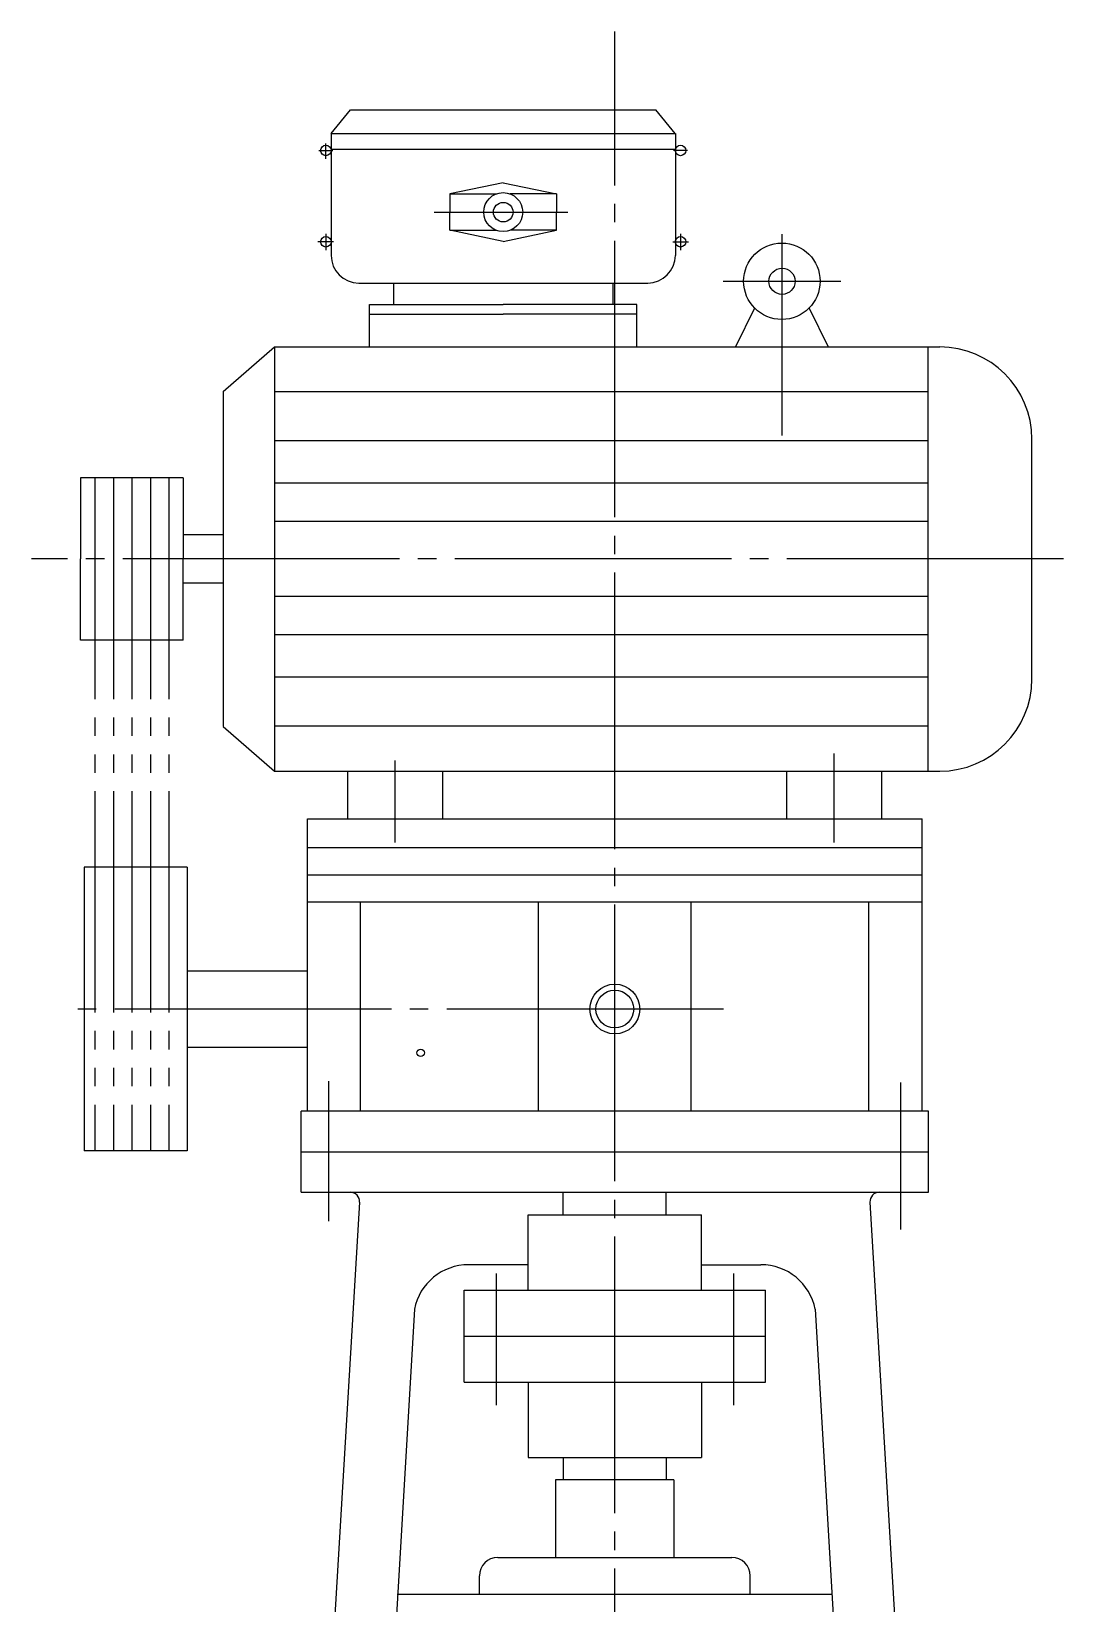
# Model space of a CAD drawing. Extents: x -1761 to -213, y -554 to 626.
# Drawn here: x -1676.5 to -1620.6, y 467 to 552.2 of the extents above; entities that cross this region are included whole.
import ezdxf

# ---------------------------------------------------------------- set-up
doc = ezdxf.new("R2010")
doc.units = 0
doc.linetypes.add('BORDER', pattern=[17, 12, -1, 1, -1, 1, -1])
doc.linetypes.add('DASHDOT', pattern=[18, 15, -1, 1, -1])
doc.layers.get('0').update_dxf_attribs({"color": 8, "linetype": 'CONTINUOUS'})
for name, color, linetype in [('1', 8, 'CONTINUOUS'), ('2', 94, 'DASHDOT'), ('6', 1, 'BORDER'), ('85', 7, 'CONTINUOUS')]:
    doc.layers.add(name, color=color, linetype=linetype)

msp = doc.modelspace()

# ---------------------------------------------------------------- linework, layer by layer
at = {"color": 0}
msp.add_circle((-1655.4064, 496.86854), 0.2, dxfattribs=at)
at = {"layer": '1', "color": 0}
for p, q in [((-1666.10954, 532.72427), (-1663.32436, 535.14413)), ((-1663.32436, 535.14413), (-1663.32436, 512.1388)), ((-1663.32436, 535.14413), (-1627.2688, 535.14413, 1)), ((-1627.91366, 535.14413), (-1627.91366, 512.1388, 6.28319)), ((-1666.10954, 532.72427), (-1666.10954, 514.56931)), ((-1627.91366, 532.71326), (-1663.32436, 532.71326)), ((-1627.91366, 530.05507), (-1663.32436, 530.05507)), ((-1622.2688, 517.1388), (-1622.2688, 530.14413)), ((-1668.27908, 528.04947), (-1673.85804, 528.04947)), ((-1673.85804, 528.04947), (-1673.85804, 523.64413)), ((-1668.27908, 528.04947), (-1668.27908, 523.64413)), ((-1627.91366, 527.75906), (-1663.32436, 527.75906)), ((-1627.91366, 525.67567), (-1663.32436, 525.67567)), ((-1666.10954, 524.95497), (-1668.27908, 524.95497)), ((-1673.85804, 519.23878), (-1673.85804, 523.64413)), ((-1668.27908, 519.23878), (-1668.27908, 523.64413)), ((-1666.10954, 522.33328), (-1668.27908, 522.33328)), ((-1627.91366, 521.61259), (-1663.32436, 521.61259)), ((-1668.27908, 519.23878), (-1673.85804, 519.23878)), ((-1627.91366, 519.5292), (-1663.32436, 519.5292)), ((-1627.91366, 517.23319), (-1663.32436, 517.23319)), ((-1666.10954, 514.56931), (-1663.32436, 512.1388)), ((-1627.91366, 514.575), (-1663.32436, 514.575)), ((-1663.32436, 512.1388), (-1627.2688, 512.1388)), ((-1659.35929, 509.55578), (-1659.35929, 512.14413)), ((-1654.2067, 509.55578), (-1654.2067, 512.14413)), ((-1635.55929, 509.55578), (-1635.55929, 512.14413)), ((-1630.4067, 509.55578), (-1630.4067, 512.14413)), ((-1661.55065, 509.55578), (-1628.21534, 509.55578)), ((-1661.55065, 493.70266), (-1661.55065, 509.55578)), ((-1628.21534, 493.70266), (-1628.21534, 509.55578)), ((-1661.55065, 508.00266), (-1628.21534, 508.00266, 6.28319)), ((-1661.55065, 508.00266), (-1628.21534, 508.00266)), ((-1673.65226, 506.93696), (-1673.65226, 491.54282)), ((-1668.0733, 506.93696), (-1673.65226, 506.93696)), ((-1668.0733, 506.93696), (-1668.0733, 491.54282)), ((-1661.55065, 506.52477), (-1628.21534, 506.52477)), ((-1661.55065, 505.04688), (-1628.21534, 505.04688)), ((-1658.66551, 493.70266), (-1658.66551, 505.04688)), ((-1649.01633, 493.70266), (-1649.01633, 505.04688)), ((-1640.74965, 493.70266), (-1640.74965, 505.04688)), ((-1631.10047, 493.70266), (-1631.10047, 505.04688)), ((-1668.0733, 501.30421), (-1661.55065, 501.30421)), ((-1668.0733, 497.17557), (-1661.55065, 497.17557)), ((-1627.88299, 493.70266), (-1661.88299, 493.70266)), ((-1668.0733, 491.54282), (-1673.65226, 491.54282))]:
    msp.add_line(p, q, dxfattribs=at)
for radius in [1.3501, 1.02422]:
    msp.add_circle((-1644.88299, 499.23989), radius, dxfattribs=at)
for centre, start, end in [((-1627.2688, 530.14413), 0, 90), ((-1627.2688, 517.1388), 270, 0)]:
    msp.add_arc(centre, 5, start, end, dxfattribs=at)
at = {"layer": '2', "color": 0}
for p, q in [((-1644.88299, 417.90266), (-1644.88299, 552.24973, 6.28319)), ((-1660.92429, 545.79676), (-1660.17027, 545.79676)), ((-1660.54625, 545.3451), (-1660.54625, 546.17401)), ((-1640.93998, 545.79676), (-1641.69401, 545.79676)), ((-1654.66985, 542.45062), (-1647.42278, 542.45062)), ((-1660.13099, 540.84226), (-1660.98066, 540.84226)), ((-1660.54625, 541.27432), (-1660.54625, 540.39355)), ((-1641.73329, 540.84226), (-1640.88361, 540.84226)), ((-1641.31802, 541.27432), (-1641.31802, 540.39355)), ((-1635.82482, 541.26504), (-1635.82482, 530.34014)), ((-1639.01434, 538.70202), (-1632.6354, 538.70202)), ((-1620.55216, 523.64413), (-1676.50944, 523.64413)), ((-1656.78299, 508.27428), (-1656.78299, 512.7173)), ((-1632.98299, 508.27428), (-1632.98299, 513.09834)), ((-1638.99302, 499.23989), (-1674.85095, 499.23989)), ((-1660.38299, 487.7461), (-1660.38299, 495.32512, 6.28319)), ((-1629.38299, 487.29136), (-1629.38299, 495.24933)), ((-1651.31518, 484.8959), (-1651.31518, 477.75237)), ((-1638.4508, 484.8959), (-1638.4508, 477.75237))]:
    msp.add_line(p, q, dxfattribs=at)
at = {"layer": '6', "color": 0}
for p, q in [((-1673.06916, 528.04947), (-1673.06916, 491.54282)), ((-1672.06538, 528.04947), (-1672.06538, 491.54282)), ((-1671.0616, 528.04947), (-1671.0616, 491.54282)), ((-1670.05782, 528.04947), (-1670.05782, 491.54282)), ((-1669.05404, 528.04947), (-1669.05404, 491.54282))]:
    msp.add_line(p, q, dxfattribs=at)
at = {"layer": '85', "color": 0}
for p, q in [((-1660.26214, 546.71146), (-1659.20607, 548.00266)), ((-1659.20607, 548.00266), (-1642.6582, 548.00266)), ((-1659.20607, 548.00266), (-1642.6582, 548.00266)), ((-1641.60214, 546.71146), (-1642.6582, 548.00266, 6.28319)), ((-1660.26214, 546.71146), (-1641.59914, 546.71146)), ((-1660.26214, 546.71146), (-1660.26214, 540.10913)), ((-1641.59914, 546.71146), (-1641.59914, 540.10913)), ((-1660.26214, 545.86591), (-1641.59914, 545.86591)), ((-1650.93214, 544.04759), (-1653.82113, 543.43573)), ((-1650.93214, 544.04759), (-1648.04314, 543.43573)), ((-1653.82113, 543.43573), (-1651.31543, 543.43573)), ((-1653.82113, 543.43573), (-1653.82113, 542.45062)), ((-1648.04314, 543.43573), (-1650.54885, 543.43573)), ((-1648.04314, 543.43573), (-1648.04314, 542.45062)), ((-1653.82113, 541.46551), (-1653.82113, 542.45062)), ((-1648.04314, 541.46551), (-1648.04314, 542.45062)), ((-1650.93214, 540.85366), (-1653.82113, 541.46551)), ((-1653.82113, 541.46551), (-1651.31543, 541.46551)), ((-1650.93214, 540.85366), (-1648.04314, 541.46551)), ((-1648.04314, 541.46551), (-1650.54885, 541.46551)), ((-1658.76214, 538.60913), (-1643.09914, 538.60913)), ((-1656.87261, 538.60913), (-1656.87261, 537.44746)), ((-1644.99167, 538.60913), (-1644.99167, 537.44746)), ((-1658.17991, 535.14413), (-1658.17991, 537.44746)), ((-1658.17991, 537.44746), (-1650.93214, 537.44746, 6.28319)), ((-1643.68436, 537.44746), (-1650.93214, 537.44746)), ((-1643.68436, 535.14413), (-1643.68436, 537.44746)), ((-1637.30337, 537.24875), (-1638.33564, 535.14413)), ((-1634.34626, 537.24875), (-1633.314, 535.14413)), ((-1658.17991, 536.92726), (-1650.93214, 536.92726)), ((-1643.68436, 536.92726), (-1650.93214, 536.92726)), ((-1661.88299, 489.30266), (-1661.88299, 493.70266)), ((-1627.88299, 489.30266), (-1627.88299, 493.70266, 6.28319)), ((-1661.88299, 491.50266), (-1627.88299, 491.50266)), ((-1661.88299, 491.50266), (-1627.88299, 491.50266)), ((-1658.71983, 488.77293), (-1662.2465, 429.56699)), ((-1661.88299, 489.30266), (-1627.88299, 489.30266)), ((-1647.67373, 488.08569), (-1647.67373, 489.30266, 6.28319)), ((-1642.09225, 488.08569), (-1642.09225, 489.30266)), ((-1631.04615, 488.77293), (-1627.51948, 429.56699, 6.28319)), ((-1649.57891, 484.00266), (-1649.57891, 488.08569)), ((-1649.57891, 488.08569), (-1640.18707, 488.08569)), ((-1640.18707, 484.00266), (-1640.18707, 488.08569)), ((-1649.57891, 485.37521), (-1652.80869, 485.37521, 6.28319)), ((-1640.18707, 485.37521), (-1636.95729, 485.37521)), ((-1653.05354, 484.00266), (-1636.71244, 484.00266)), ((-1653.05354, 479.00266), (-1653.05354, 484.00266)), ((-1636.71244, 479.00266), (-1636.71244, 484.00266)), ((-1655.74983, 482.96655), (-1658.5955, 434.45247)), ((-1634.01615, 482.96655), (-1631.17048, 434.45247, 6.28319)), ((-1653.05354, 481.50266), (-1636.71244, 481.50266)), ((-1653.05354, 479.00266), (-1636.71244, 479.00266)), ((-1649.57891, 479.00266), (-1649.57891, 474.91964)), ((-1640.18707, 479.00266), (-1640.18707, 474.91964)), ((-1649.57891, 474.91964), (-1640.18707, 474.91964)), ((-1647.67373, 474.91964), (-1647.67373, 473.70266)), ((-1642.09225, 474.91964), (-1642.09225, 473.70266)), ((-1641.67373, 473.70266), (-1648.09225, 473.70266)), ((-1648.09225, 473.70266), (-1648.09225, 469.50266)), ((-1641.67373, 473.70266), (-1641.67373, 469.50266)), ((-1651.22305, 469.50266), (-1638.54293, 469.50266)), ((-1652.22305, 467.50266), (-1652.22305, 468.50266)), ((-1637.54293, 467.50266), (-1637.54293, 468.50266, 6.28319)), ((-1633.07977, 467.50266), (-1656.68622, 467.50266))]:
    msp.add_line(p, q, dxfattribs=at)
for centre, radius in [((-1660.54625, 545.79676), 0.28411), ((-1641.31802, 545.79676), 0.28411), ((-1650.93214, 542.45062), 1.05705), ((-1650.93214, 542.45062), 0.53235), ((-1660.54625, 540.84226), 0.28411), ((-1641.31802, 540.84226), 0.28411), ((-1635.82487, 538.70202), 2.07315), ((-1635.8148, 538.70202), 0.70877)]:
    msp.add_circle(centre, radius, dxfattribs=at)
for centre, radius, start, end in [((-1658.76214, 540.10913), 1.5, 180, 270), ((-1643.09914, 540.10913), 1.5, 270, 0), ((-1659.21895, 488.80266), 0.5, 356.5911367, 90), ((-1630.54704, 488.80266), 0.5, 90, 183.4088633), ((-1652.80869, 482.37521), 3, 90, 168.6318128), ((-1636.95729, 482.37521), 3, 11.3681872, 90), ((-1651.22305, 468.50266), 1, 90, 180), ((-1638.54293, 468.50266), 1, 0, 90)]:
    msp.add_arc(centre, radius, start, end, dxfattribs=at)

doc.saveas('drawing.dxf')
